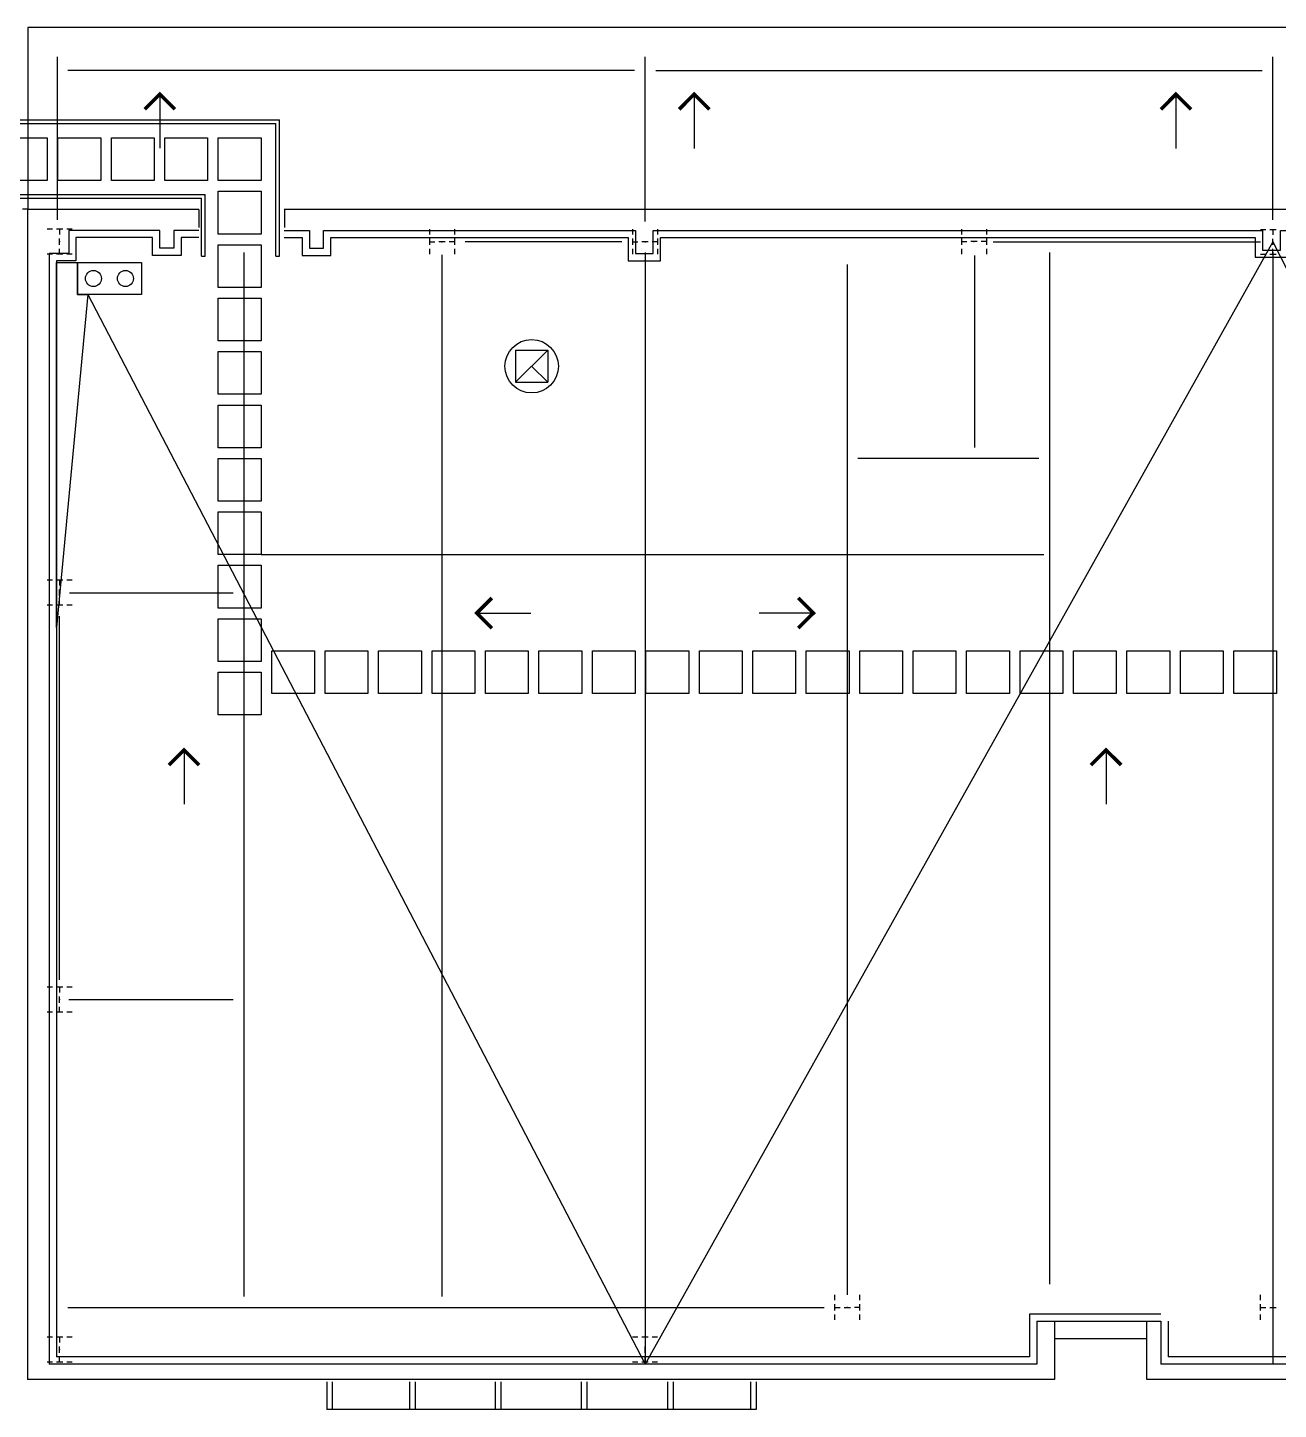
# Model space of a CAD drawing. Header units: inches. Extents: x 1267 to 4874, y -252 to 2522.
# Drawn here: x 2451 to 3152, y 267 to 1043 of the extents above; entities that cross this region are included whole.
import ezdxf

# ---------------------------------------------------------------- set-up
doc = ezdxf.new("R2010")
doc.units = ezdxf.units.IN
doc.header["$LTSCALE"] = 96
doc.header["$MEASUREMENT"] = 0
doc.layers.add('A-FLOR', color=1, linetype='Continuous')

msp = doc.modelspace()

# ---------------------------------------------------------------- linework, layer by layer
at = {"layer": 'A-FLOR'}
for p, q in [((4453.67, 1042.98), (2450.66, 1042.98)), ((2450.66, 1042.98), (2450.66, 941.13)), ((2467.06, 1026.62), (2467.05, 935.1)), ((2797.05, 934.15), (2797.05, 1026.62)), ((3149.43, 935.1), (3149.43, 1026.62)), ((2791.05, 1018.98), (2473.06, 1018.98)), ((2803.05, 1018.98), (3143.43, 1018.98)), ((2373.64, 989.23), (2589.87, 989.23)), ((2375.64, 991.23), (2591.87, 991.23)), ((2589.87, 914.67), (2589.87, 989.23)), ((2591.87, 914.67), (2591.87, 991.23)), ((2158.73, 947.23), (2548.1, 947.23)), ((2160.73, 949.23), (2550.1, 949.23)), ((2548.1, 914.67), (2548.1, 947.23)), ((2550.1, 914.67), (2550.1, 949.23)), ((2450.66, 941.13), (2447.68, 941.13)), ((2450.62, 284.13), (2450.62, 941.13)), ((2450.66, 941.13), (2546.64, 941.13)), ((2546.64, 940.8), (2546.64, 930.8)), ((2594.41, 941.13), (3471.64, 941.13)), ((2594.64, 940.8), (2594.64, 930.8)), ((2464.44, 929.82), (2461.44, 929.82)), ((2470.19, 929.82), (2466.69, 929.82)), ((2468.44, 929.82), (2468.44, 926.82)), ((2468.44, 921.07), (2468.44, 924.57)), ((2475.44, 929.82), (2472.44, 929.82)), ((2676.05, 929.8), (2676.05, 926.8)), ((2676.05, 924.55), (2676.05, 921.05)), ((2690.05, 929.8), (2690.05, 926.8)), ((2690.05, 924.55), (2690.05, 921.05)), ((2790.05, 929.8), (2790.05, 926.8)), ((2790.05, 924.55), (2790.05, 921.05)), ((2804.04, 929.8), (2804.04, 926.8)), ((2804.04, 924.55), (2804.04, 921.05)), ((2974.62, 929.87), (2974.62, 926.87)), ((2974.62, 924.62), (2974.62, 921.12)), ((2988.62, 929.87), (2988.62, 926.87)), ((2988.62, 924.62), (2988.62, 921.12)), ((2464.44, 915.82), (2461.44, 915.82)), ((2470.19, 915.82), (2466.69, 915.82)), ((2468.44, 915.82), (2468.44, 918.82)), ((2475.44, 915.82), (2472.44, 915.82)), ((2571.8, 916.8), (2571.8, 330.55)), ((2676.05, 922.8), (2679.05, 922.8)), ((2676.05, 918.8), (2676.05, 915.8)), ((2684.8, 922.8), (2681.3, 922.8)), ((2683.04, 915.38), (2683.04, 330.55)), ((2690.05, 922.8), (2687.05, 922.8)), ((2690.05, 918.8), (2690.05, 915.8)), ((2784.05, 922.8), (2696.04, 922.8)), ((2790.05, 922.8), (2793.04, 922.8)), ((2790.05, 918.8), (2790.05, 915.8)), ((2798.79, 922.8), (2795.29, 922.8)), ((3149.43, 922.73), (2797.05, 292.69)), ((2797.05, 916.8), (2797.05, 292.69)), ((2804.04, 922.8), (2801.04, 922.8)), ((2804.04, 918.8), (2804.04, 915.8)), ((2974.62, 922.87), (2977.62, 922.87)), ((2974.62, 918.87), (2974.62, 915.87)), ((2983.37, 922.87), (2979.87, 922.87)), ((2988.62, 922.87), (2985.62, 922.87)), ((2988.62, 918.87), (2988.62, 915.87)), ((2992.44, 922.8), (3142.43, 922.8)), ((3024.03, 916.8), (3024.03, 337.55)), ((3149.43, 922.73), (3467.64, 296.69)), ((3149.43, 916.8), (3149.43, 292.69)), ((2548.1, 914.67), (2550.1, 914.67)), ((2589.87, 914.67), (2591.87, 914.67)), ((2797.05, 910.05), (2797.05, 330.55)), ((2910.54, 910.05), (2910.54, 331.55)), ((2981.89, 915.1), (2981.89, 807.18)), ((3149.43, 909.1), (3149.43, 331.55)), ((2484.27, 893.13), (2797.05, 292.69)), ((2724.39, 861.86), (2742.39, 861.86)), ((2724.39, 843.86), (2742.39, 861.86)), ((2724.39, 861.86), (2724.39, 843.86)), ((2742.39, 861.86), (2742.39, 843.86)), ((2733.39, 852.86), (2742.39, 843.86)), ((2724.39, 843.86), (2742.39, 843.86)), ((3018.03, 801.18), (2916.54, 801.18)), ((2581.52, 747.12), (3020.79, 747.12)), ((2464.44, 732.8), (2461.44, 732.8)), ((2470.19, 732.8), (2466.69, 732.8)), ((2468.44, 732.8), (2468.44, 729.81)), ((2475.44, 732.8), (2472.44, 732.8)), ((2468.44, 724.06), (2468.44, 727.56)), ((2468.44, 718.81), (2468.44, 721.81)), ((2474.05, 725.61), (2565.8, 725.61)), ((2464.44, 718.81), (2461.44, 718.81)), ((2470.19, 718.81), (2466.69, 718.81)), ((2475.44, 718.81), (2472.44, 718.81)), ((2468.47, 508.32), (2468.44, 712.61)), ((2464.44, 504.27), (2461.44, 504.27)), ((2470.19, 504.27), (2466.69, 504.27)), ((2468.44, 504.27), (2468.44, 501.28)), ((2475.44, 504.27), (2472.44, 504.27)), ((2468.44, 495.53), (2468.44, 499.03)), ((2473.55, 497.28), (2565.8, 497.28)), ((2464.44, 490.28), (2461.44, 490.28)), ((2470.19, 490.28), (2466.69, 490.28)), ((2468.44, 490.28), (2468.44, 493.28)), ((2475.44, 490.28), (2472.44, 490.28)), ((2903.54, 328.55), (2903.54, 331.55)), ((2903.54, 322.8), (2903.54, 326.3)), ((2917.54, 328.55), (2917.54, 331.55)), ((2917.54, 322.8), (2917.54, 326.3)), ((3142.43, 328.55), (3142.43, 331.55)), ((3142.43, 322.8), (3142.43, 326.3)), ((2473.05, 324.55), (2897.54, 324.55)), ((2903.54, 324.55), (2906.54, 324.55)), ((2903.54, 317.55), (2903.54, 320.55)), ((2908.79, 324.55), (2912.29, 324.55)), ((2917.54, 324.55), (2914.54, 324.55)), ((2917.54, 317.55), (2917.54, 320.55)), ((3142.43, 324.55), (3145.43, 324.55)), ((3142.43, 317.55), (3142.43, 320.55)), ((3147.68, 324.55), (3151.18, 324.55)), ((3016.88, 316.8), (3086.61, 316.8)), ((3016.88, 316.8), (3016.88, 292.69)), ((3026.88, 316.8), (3026.88, 284.13)), ((3086.61, 316.8), (3086.61, 292.69)), ((3090.61, 316.8), (3090.61, 296.69)), ((2464.44, 307.8), (2461.44, 307.8)), ((2470.19, 307.8), (2466.69, 307.8)), ((2468.44, 307.8), (2468.44, 304.8)), ((2468.44, 299.05), (2468.44, 302.55)), ((2475.44, 307.8), (2472.44, 307.8)), ((2793.05, 307.8), (2790.05, 307.8)), ((2798.8, 307.8), (2795.3, 307.8)), ((2797.05, 307.8), (2797.05, 304.8)), ((2797.05, 299.05), (2797.05, 302.55)), ((2804.04, 307.8), (2801.05, 307.8)), ((3078.61, 306.8), (3026.88, 306.8)), ((2468.44, 293.8), (2468.44, 296.8)), ((2797.05, 293.8), (2797.05, 296.8)), ((3467.64, 296.69), (3090.61, 296.69)), ((2464.44, 293.8), (2461.44, 293.8)), ((3016.88, 292.69), (2462.64, 292.69)), ((2470.19, 293.8), (2466.69, 293.8)), ((2475.44, 293.8), (2472.44, 293.8)), ((2793.05, 293.8), (2790.05, 293.8)), ((2798.8, 293.8), (2795.3, 293.8)), ((2804.04, 293.8), (2801.05, 293.8)), ((3471.64, 292.69), (3086.61, 292.69)), ((3026.88, 284.13), (2450.43, 284.13)), ((2618.36, 282.69, 0), (2618.36, 267.27, 0)), ((2621.53, 282.69, 0), (2621.53, 267.3, 0)), ((2664.84, 282.69, 0), (2664.84, 267.27, 0)), ((2668.01, 282.69, 0), (2668.01, 267.27, 0)), ((2712.84, 282.69, 0), (2712.84, 267.27, 0)), ((2716.01, 282.69, 0), (2716.01, 267.27, 0)), ((2761.25, 282.69, 0), (2761.25, 267.27, 0)), ((2764.42, 282.69, 0), (2764.42, 267.27, 0)), ((2809.66, 282.69, 0), (2809.66, 267.27, 0)), ((2812.84, 282.69, 0), (2812.84, 267.27, 0)), ((2856.14, 282.69, 0), (2856.14, 267.27, 0)), ((2859.32, 282.69, 0), (2859.32, 267.27, 0)), ((2859.32, 267.27, 0), (2618.36, 267.27, 0))]:
    msp.add_line(p, q, dxfattribs=at)
at = {"layer": 'A-FLOR', "extrusion": (0, 0, -1)}
for p, q in [((3142.43, 929.73), (3145.43, 929.73)), ((3147.68, 929.73), (3151.18, 929.73)), ((3149.43, 929.73), (3149.43, 926.73)), ((3149.43, 920.98), (3149.43, 924.48)), ((3142.43, 915.73), (3145.43, 915.73)), ((3147.68, 915.73), (3151.18, 915.73)), ((3149.43, 915.73), (3149.43, 918.73))]:
    msp.add_line(p, q, dxfattribs=at)
at = {"layer": 'A-FLOR', "const_width": 2}
for points in [[(2516.28, 997.17), (2524.75, 1005.66), (2533.24, 997.17)], [(2816.16, 997.09), (2824.64, 1005.58), (2833.12, 997.09)], [(3086.52, 997.09), (3094.99, 1005.58), (3103.48, 997.09)], [(2711.06, 722.78), (2702.58, 714.3), (2711.06, 705.82)], [(2883.03, 722.78), (2891.52, 714.3), (2883.03, 705.82)], [(2546.75, 628.97), (2538.28, 637.45), (2529.79, 628.97)], [(3047.34, 628.97), (3055.81, 637.45), (3064.3, 628.97)]]:
    msp.add_lwpolyline(points, dxfattribs=at)
at = {"layer": 'A-FLOR'}
for points in [[(2524.75, 1005.65), (2524.75, 975.25)], [(2824.64, 1005.57), (2824.64, 975.17)], [(3094.99, 1005.57), (3094.99, 975.17)], [(2546.64, 929.13), (2532.64, 929.13), (2532.64, 919.13), (2524.64, 919.13), (2524.64, 929.13), (2473.66, 929.13), (2473.66, 916.11), (2462.64, 916.11), (2462.64, 292.69)], [(2546.64, 925.13), (2536.64, 925.13), (2536.64, 915.13), (2520.64, 915.13), (2520.64, 925.13), (2477.66, 925.13), (2477.66, 912.11), (2466.64, 912.11), (2466.64, 296.69)], [(2594.41, 929.13), (2608.64, 929.13), (2608.64, 919.13), (2616.64, 919.13), (2616.64, 929.13), (2791.63, 929.13), (2791.63, 916.11), (2801.66, 916.11), (2801.66, 929.13), (3143.53, 929.13), (3143.53, 918.09), (3153.75, 918.09), (3153.75, 929.13), (3471.64, 929.13)], [(2594.41, 925.13), (2604.64, 925.13), (2604.64, 915.13), (2620.64, 915.13), (2620.64, 925.13), (2787.63, 925.13), (2787.63, 912.11), (2805.66, 912.11), (2805.66, 925.13), (3139.53, 925.13), (3139.53, 914.09), (3157.75, 914.09), (3157.75, 925.13), (3467.64, 925.13)], [(2702.58, 714.3), (2732.98, 714.3)], [(2891.51, 714.3), (2861.11, 714.3)], [(2538.28, 637.45), (2538.28, 607.05)], [(3055.81, 637.45), (3055.81, 607.05)], [(3086.61, 320.8), (3012.88, 320.8), (3012.88, 296.69), (2466.64, 296.69)], [(4231.64, 284.13), (3686.59, 284.13), (3686.59, 308.13), (3570.59, 308.13), (3570.59, 284.13), (3078.61, 284.13), (3078.61, 316.8)]]:
    msp.add_lwpolyline(points, dxfattribs=at)
for points in [[(2461.52, 957.12), (2437.52, 957.12), (2437.52, 981.12), (2461.52, 981.12)], [(2491.52, 957.12), (2467.52, 957.12), (2467.52, 981.12), (2491.52, 981.12)], [(2521.52, 957.12), (2497.52, 957.12), (2497.52, 981.12), (2521.52, 981.12)], [(2551.52, 957.12), (2527.52, 957.12), (2527.52, 981.12), (2551.52, 981.12)], [(2581.52, 957.12), (2557.52, 957.12), (2557.52, 981.12), (2581.52, 981.12)], [(2581.52, 927.12), (2557.52, 927.12), (2557.52, 951.12), (2581.52, 951.12)], [(2581.52, 897.12), (2557.52, 897.12), (2557.52, 921.12), (2581.52, 921.12)], [(2484.27, 893.13), (2466.64, 706.14), (2466.64, 911.13), (2478.43, 911.13), (2478.43, 893.13)], [(2478.43, 911.13), (2514.43, 911.13), (2514.43, 893.13), (2478.43, 893.13)], [(2581.52, 867.12), (2557.52, 867.12), (2557.52, 891.12), (2581.52, 891.12)], [(2581.52, 837.12), (2557.52, 837.12), (2557.52, 861.12), (2581.52, 861.12)], [(2581.52, 807.12), (2557.52, 807.12), (2557.52, 831.12), (2581.52, 831.12)], [(2581.52, 777.12), (2557.52, 777.12), (2557.52, 801.12), (2581.52, 801.12)], [(2581.52, 747.12), (2557.52, 747.12), (2557.52, 771.12), (2581.52, 771.12)], [(2581.52, 717.12), (2557.52, 717.12), (2557.52, 741.12), (2581.52, 741.12)], [(2581.52, 687.12), (2557.52, 687.12), (2557.52, 711.12), (2581.52, 711.12)], [(2611.52, 669.12), (2587.52, 669.12), (2587.52, 693.12), (2611.52, 693.12)], [(2641.52, 669.12), (2617.52, 669.12), (2617.52, 693.12), (2641.52, 693.12)], [(2671.52, 669.12), (2647.52, 669.12), (2647.52, 693.12), (2671.52, 693.12)], [(2701.52, 669.12), (2677.52, 669.12), (2677.52, 693.12), (2701.52, 693.12)], [(2731.52, 669.12), (2707.52, 669.12), (2707.52, 693.12), (2731.52, 693.12)], [(2761.52, 669.12), (2737.52, 669.12), (2737.52, 693.12), (2761.52, 693.12)], [(2791.52, 669.12), (2767.52, 669.12), (2767.52, 693.12), (2791.52, 693.12)], [(2821.52, 669.12), (2797.52, 669.12), (2797.52, 693.12), (2821.52, 693.12)], [(2851.52, 669.12), (2827.52, 669.12), (2827.52, 693.12), (2851.52, 693.12)], [(2881.52, 669.12), (2857.52, 669.12), (2857.52, 693.12), (2881.52, 693.12)], [(2911.52, 669.12), (2887.52, 669.12), (2887.52, 693.12), (2911.52, 693.12)], [(2941.52, 669.12), (2917.52, 669.12), (2917.52, 693.12), (2941.52, 693.12)], [(2971.52, 669.12), (2947.52, 669.12), (2947.52, 693.12), (2971.52, 693.12)], [(3001.52, 669.12), (2977.52, 669.12), (2977.52, 693.12), (3001.52, 693.12)], [(3031.52, 669.12), (3007.52, 669.12), (3007.52, 693.12), (3031.52, 693.12)], [(3061.52, 669.12), (3037.52, 669.12), (3037.52, 693.12), (3061.52, 693.12)], [(3091.52, 669.12), (3067.52, 669.12), (3067.52, 693.12), (3091.52, 693.12)], [(3121.52, 669.12), (3097.52, 669.12), (3097.52, 693.12), (3121.52, 693.12)], [(3151.52, 669.12), (3127.52, 669.12), (3127.52, 693.12), (3151.52, 693.12)], [(2581.52, 657.12), (2557.52, 657.12), (2557.52, 681.12), (2581.52, 681.12)]]:
    msp.add_lwpolyline(points, close=True, dxfattribs=at)
for centre, radius in [((2487.43, 902.13), 4.5), ((2505.43, 902.13), 4.5), ((2733.39, 852.86), 15)]:
    msp.add_circle(centre, radius, dxfattribs=at)
for p in [(2468.44, 922.82), (2683.05, 922.8), (2797.04, 922.8), (2981.62, 922.87), (2468.44, 725.81), (2468.44, 497.28), (2910.54, 324.55), (3149.43, 324.55), (2468.44, 300.8), (2797.05, 300.8)]:
    msp.add_point(p, dxfattribs=at)
at = {"layer": 'A-FLOR', "extrusion": (0, 0, -1)}
msp.add_point((3149.43, 922.73), dxfattribs=at)

doc.saveas('drawing.dxf')
